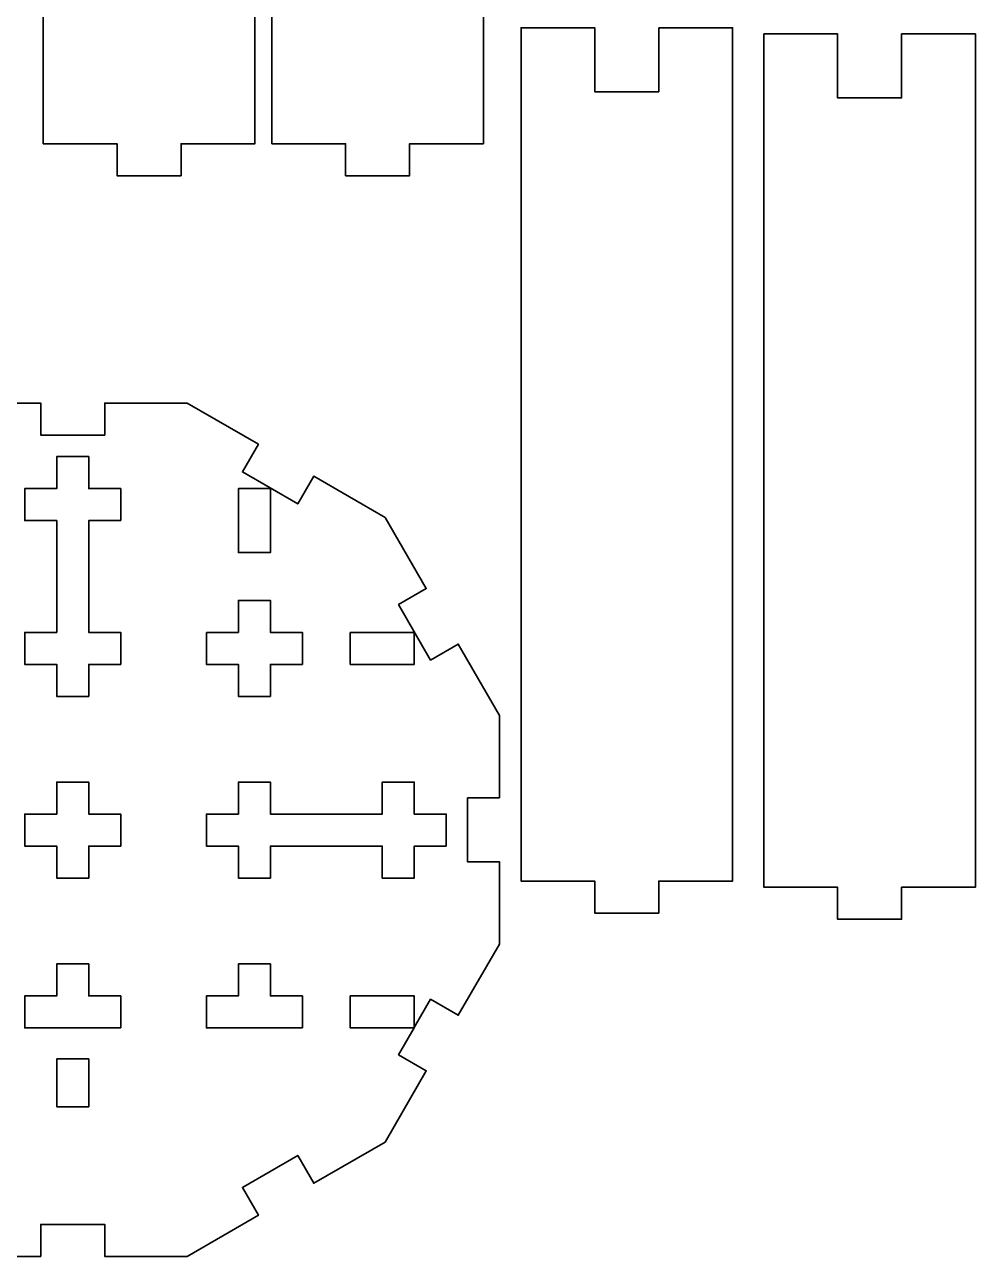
# Model space of a CAD drawing. Header units: centimetres. Extents: x -25 to 22.7, y -14.3 to 15.
# Drawn here: x 4.69 to 13.6, y -14.35 to -2.8 of the extents above; entities that cross this region are included whole.
import ezdxf

# ---------------------------------------------------------------- set-up
doc = ezdxf.new("R2010")
doc.units = ezdxf.units.CM
doc.header["$MEASUREMENT"] = 0
doc.layers.add('Layer 1', color=7, linetype='Continuous')

msp = doc.modelspace()

# ---------------------------------------------------------------- linework, layer by layer
at = {"layer": 'Layer 1', "color": 250, "lineweight": 35}
for points, knots in [([(4.86451, 4.08342), (4.86451, 4.08342), (4.86451, -3.91657), (4.86451, -3.91657), (4.86451, -3.91657), (4.86451, -3.91657), (5.55602, -3.91657), (5.55602, -3.91657), (5.55602, -3.91657), (5.55602, -3.91657), (5.55602, -4.21657), (5.55602, -4.21657), (5.55602, -4.21657), (5.55602, -4.21657), (6.15602, -4.21657), (6.15602, -4.21657), (6.15602, -4.21657), (6.15602, -4.21657), (6.15602, -3.91657), (6.15602, -3.91657), (6.15602, -3.91657), (6.15602, -3.91657), (6.84751, -3.91657), (6.84751, -3.91657), (6.84751, -3.91657), (6.84751, -3.91657), (6.84751, 4.08342), (6.84751, 4.08342)], [0, 0, 0, 0, 0.125, 0.125, 0.125, 0.125, 0.25, 0.25, 0.25, 0.25, 0.375, 0.375, 0.375, 0.375, 0.5, 0.5, 0.5, 0.5, 0.625, 0.625, 0.625, 0.625, 0.75, 0.75, 0.75, 0.75, 1, 1, 1, 1]), ([(7.00695, 4.08342), (7.00695, 4.08342), (7.00695, -3.91657), (7.00695, -3.91657), (7.00695, -3.91657), (7.00695, -3.91657), (7.69845, -3.91657), (7.69845, -3.91657), (7.69845, -3.91657), (7.69845, -3.91657), (7.69845, -4.21657), (7.69845, -4.21657), (7.69845, -4.21657), (7.69845, -4.21657), (8.29845, -4.21657), (8.29845, -4.21657), (8.29845, -4.21657), (8.29845, -4.21657), (8.29845, -3.91657), (8.29845, -3.91657), (8.29845, -3.91657), (8.29845, -3.91657), (8.98995, -3.91657), (8.98995, -3.91657), (8.98995, -3.91657), (8.98995, -3.91657), (8.98995, 4.08342), (8.98995, 4.08342)], [0, 0, 0, 0, 0.125, 0.125, 0.125, 0.125, 0.25, 0.25, 0.25, 0.25, 0.375, 0.375, 0.375, 0.375, 0.5, 0.5, 0.5, 0.5, 0.625, 0.625, 0.625, 0.625, 0.75, 0.75, 0.75, 0.75, 1, 1, 1, 1]), ([(10.63487, -2.82991), (10.63487, -2.82991), (10.63487, -3.42991), (10.63487, -3.42991), (10.63487, -3.42991), (10.63487, -3.42991), (10.03487, -3.42991), (10.03487, -3.42991), (10.03487, -3.42991), (10.03487, -3.42991), (10.03487, -2.82991), (10.03487, -2.82991), (10.03487, -2.82991), (10.03487, -2.82991), (9.34337, -2.82991), (9.34337, -2.82991), (9.34337, -2.82991), (9.34337, -2.82991), (9.34337, -10.82991), (9.34337, -10.82991), (9.34337, -10.82991), (9.34337, -10.82991), (10.03487, -10.82991), (10.03487, -10.82991), (10.03487, -10.82991), (10.03487, -10.82991), (10.03487, -11.1299), (10.03487, -11.1299), (10.03487, -11.1299), (10.03487, -11.1299), (10.63487, -11.1299), (10.63487, -11.1299), (10.63487, -11.1299), (10.63487, -11.1299), (10.63487, -10.82991), (10.63487, -10.82991), (10.63487, -10.82991), (10.63487, -10.82991), (11.32637, -10.82991), (11.32637, -10.82991), (11.32637, -10.82991), (11.32637, -10.82991), (11.32637, -2.82991), (11.32637, -2.82991), (11.32637, -2.82991), (11.32637, -2.82991), (10.63487, -2.82991), (10.63487, -2.82991)], [0, 0, 0, 0, 0.07692308, 0.07692308, 0.07692308, 0.07692308, 0.15384615, 0.15384615, 0.15384615, 0.15384615, 0.23076923, 0.23076923, 0.23076923, 0.23076923, 0.30769231, 0.30769231, 0.30769231, 0.30769231, 0.38461538, 0.38461538, 0.38461538, 0.38461538, 0.46153846, 0.46153846, 0.46153846, 0.46153846, 0.53846154, 0.53846154, 0.53846154, 0.53846154, 0.61538462, 0.61538462, 0.61538462, 0.61538462, 0.69230769, 0.69230769, 0.69230769, 0.69230769, 0.76923077, 0.76923077, 0.76923077, 0.76923077, 0.84615385, 0.84615385, 0.84615385, 0.84615385, 1, 1, 1, 1]), ([(12.91124, -2.88738), (12.91124, -2.88738), (12.91124, -3.48738), (12.91124, -3.48738), (12.91124, -3.48738), (12.91124, -3.48738), (12.31124, -3.48738), (12.31124, -3.48738), (12.31124, -3.48738), (12.31124, -3.48738), (12.31124, -2.88738), (12.31124, -2.88738), (12.31124, -2.88738), (12.31124, -2.88738), (11.61974, -2.88738), (11.61974, -2.88738), (11.61974, -2.88738), (11.61974, -2.88738), (11.61974, -10.88738), (11.61974, -10.88738), (11.61974, -10.88738), (11.61974, -10.88738), (12.31124, -10.88738), (12.31124, -10.88738), (12.31124, -10.88738), (12.31124, -10.88738), (12.31124, -11.18738), (12.31124, -11.18738), (12.31124, -11.18738), (12.31124, -11.18738), (12.91125, -11.18738), (12.91125, -11.18738), (12.91125, -11.18738), (12.91125, -11.18738), (12.91125, -10.88738), (12.91125, -10.88738), (12.91125, -10.88738), (12.91125, -10.88738), (13.60275, -10.88738), (13.60275, -10.88738), (13.60275, -10.88738), (13.60275, -10.88738), (13.60275, -2.88738), (13.60275, -2.88738), (13.60275, -2.88738), (13.60275, -2.88738), (12.91124, -2.88738), (12.91124, -2.88738)], [0, 0, 0, 0, 0.07692308, 0.07692308, 0.07692308, 0.07692308, 0.15384615, 0.15384615, 0.15384615, 0.15384615, 0.23076923, 0.23076923, 0.23076923, 0.23076923, 0.30769231, 0.30769231, 0.30769231, 0.30769231, 0.38461538, 0.38461538, 0.38461538, 0.38461538, 0.46153846, 0.46153846, 0.46153846, 0.46153846, 0.53846154, 0.53846154, 0.53846154, 0.53846154, 0.61538462, 0.61538462, 0.61538462, 0.61538462, 0.69230769, 0.69230769, 0.69230769, 0.69230769, 0.76923077, 0.76923077, 0.76923077, 0.76923077, 0.84615385, 0.84615385, 0.84615385, 0.84615385, 1, 1, 1, 1]), ([(8.84035, -10.04744), (8.84035, -10.04744), (9.14035, -10.04744), (9.14035, -10.04744), (9.14035, -10.04744), (9.14035, -10.04744), (9.14035, -9.27564), (9.14035, -9.27564), (9.14035, -9.27564), (9.14035, -9.27564), (8.75445, -8.60725), (8.75445, -8.60725), (8.75445, -8.60725), (8.75445, -8.60725), (8.49464, -8.75725), (8.49464, -8.75725), (8.49464, -8.75725), (8.49464, -8.75725), (8.19465, -8.23763), (8.19465, -8.23763), (8.19465, -8.23763), (8.19465, -8.23763), (8.45444, -8.08763), (8.45444, -8.08763), (8.45444, -8.08763), (8.45444, -8.08763), (8.06856, -7.41924), (8.06856, -7.41924), (8.06856, -7.41924), (8.06856, -7.41924), (7.40015, -7.03334), (7.40015, -7.03334), (7.40015, -7.03334), (7.40015, -7.03334), (7.25016, -7.29314), (7.25016, -7.29314), (7.25016, -7.29314), (7.25016, -7.29314), (6.73054, -6.99314), (6.73054, -6.99314), (6.73054, -6.99314), (6.73054, -6.99314), (6.88054, -6.73334), (6.88054, -6.73334), (6.88054, -6.73334), (6.88054, -6.73334), (6.21215, -6.34744), (6.21215, -6.34744), (6.21215, -6.34744), (6.21215, -6.34744), (5.44035, -6.34744), (5.44035, -6.34744), (5.44035, -6.34744), (5.44035, -6.34744), (5.44035, -6.64744), (5.44035, -6.64744), (5.44035, -6.64744), (5.44035, -6.64744), (4.84035, -6.64744), (4.84035, -6.64744), (4.84035, -6.64744), (4.84035, -6.64744), (4.84035, -6.34744), (4.84035, -6.34744), (4.84035, -6.34744), (4.84035, -6.34744), (4.06855, -6.34744), (4.06855, -6.34744), (4.06855, -6.34744), (4.06855, -6.34744), (3.40016, -6.73334), (3.40016, -6.73334), (3.40016, -6.73334), (3.40016, -6.73334), (3.55016, -6.99314), (3.55016, -6.99314), (3.55016, -6.99314), (3.55016, -6.99314), (3.03054, -7.29314), (3.03054, -7.29314), (3.03054, -7.29314), (3.03054, -7.29314), (2.88054, -7.03334), (2.88054, -7.03334), (2.88054, -7.03334), (2.88054, -7.03334), (2.21215, -7.41924), (2.21215, -7.41924), (2.21215, -7.41924), (2.21215, -7.41924), (1.82625, -8.08763), (1.82625, -8.08763), (1.82625, -8.08763), (1.82625, -8.08763), (2.08605, -8.23763), (2.08605, -8.23763), (2.08605, -8.23763), (2.08605, -8.23763), (1.78606, -8.75725), (1.78606, -8.75725), (1.78606, -8.75725), (1.78606, -8.75725), (1.52625, -8.60725), (1.52625, -8.60725), (1.52625, -8.60725), (1.52625, -8.60725), (1.14035, -9.27564), (1.14035, -9.27564), (1.14035, -9.27564), (1.14035, -9.27564), (1.14035, -10.04744), (1.14035, -10.04744), (1.14035, -10.04744), (1.14035, -10.04744), (1.44035, -10.04744), (1.44035, -10.04744), (1.44035, -10.04744), (1.44035, -10.04744), (1.44035, -10.34744), (1.44035, -10.34744), (1.44035, -10.34744), (1.44035, -10.34744), (1.44035, -10.64744), (1.44035, -10.64744), (1.44035, -10.64744), (1.44035, -10.64744), (1.14035, -10.64744), (1.14035, -10.64744), (1.14035, -10.64744), (1.14035, -10.64744), (1.14035, -11.41924), (1.14035, -11.41924), (1.14035, -11.41924), (1.14035, -11.41924), (1.52625, -12.08763), (1.52625, -12.08763), (1.52625, -12.08763), (1.52625, -12.08763), (1.78606, -11.93763), (1.78606, -11.93763), (1.78606, -11.93763), (1.78606, -11.93763), (1.93827, -12.20127), (1.93827, -12.20127), (1.93827, -12.20127), (1.93827, -12.20127), (1.93827, -11.90567), (1.93827, -11.90567), (1.93827, -11.90567), (1.93827, -11.90567), (2.23825, -11.90567), (2.23825, -11.90567), (2.23825, -11.90567), (2.23825, -11.90567), (2.23826, -11.90567), (2.23826, -11.90567), (2.23826, -11.90567), (2.23826, -11.90567), (2.53825, -11.90567), (2.53825, -11.90567), (2.53825, -11.90567), (2.53825, -11.90567), (2.53825, -12.20567), (2.53825, -12.20567), (2.53825, -12.20567), (2.53825, -12.20567), (2.23825, -12.20567), (2.23825, -12.20567), (2.23825, -12.20567), (2.23825, -12.20567), (1.94081, -12.20567), (1.94081, -12.20567), (1.94081, -12.20567), (1.94081, -12.20567), (2.08605, -12.45725), (2.08605, -12.45725), (2.08605, -12.45725), (2.08605, -12.45725), (1.82625, -12.60725), (1.82625, -12.60725), (1.82625, -12.60725), (1.82625, -12.60725), (2.21215, -13.27564), (2.21215, -13.27564), (2.21215, -13.27564), (2.21215, -13.27564), (2.88054, -13.66154), (2.88054, -13.66154), (2.88054, -13.66154), (2.88054, -13.66154), (3.03054, -13.40174), (3.03054, -13.40174), (3.03054, -13.40174), (3.03054, -13.40174), (3.55016, -13.70174), (3.55016, -13.70174), (3.55016, -13.70174), (3.55016, -13.70174), (3.40016, -13.96154), (3.40016, -13.96154), (3.40016, -13.96154), (3.40016, -13.96154), (4.06855, -14.34744), (4.06855, -14.34744), (4.06855, -14.34744), (4.06855, -14.34744), (4.84035, -14.34744), (4.84035, -14.34744), (4.84035, -14.34744), (4.84035, -14.34744), (4.84035, -14.04744), (4.84035, -14.04744), (4.84035, -14.04744), (4.84035, -14.04744), (5.44035, -14.04744), (5.44035, -14.04744), (5.44035, -14.04744), (5.44035, -14.04744), (5.44035, -14.34744), (5.44035, -14.34744), (5.44035, -14.34744), (5.44035, -14.34744), (6.21215, -14.34744), (6.21215, -14.34744), (6.21215, -14.34744), (6.21215, -14.34744), (6.88054, -13.96154), (6.88054, -13.96154), (6.88054, -13.96154), (6.88054, -13.96154), (6.73054, -13.70174), (6.73054, -13.70174), (6.73054, -13.70174), (6.73054, -13.70174), (7.25016, -13.40174), (7.25016, -13.40174), (7.25016, -13.40174), (7.25016, -13.40174), (7.40015, -13.66154), (7.40015, -13.66154), (7.40015, -13.66154), (7.40015, -13.66154), (8.06856, -13.27564), (8.06856, -13.27564), (8.06856, -13.27564), (8.06856, -13.27564), (8.45444, -12.60725), (8.45444, -12.60725), (8.45444, -12.60725), (8.45444, -12.60725), (8.19465, -12.45725), (8.19465, -12.45725), (8.19465, -12.45725), (8.19465, -12.45725), (8.33989, -12.20567), (8.33989, -12.20567), (8.33989, -12.20567), (8.33989, -12.20567), (8.04245, -12.20567), (8.04245, -12.20567), (8.04245, -12.20567), (8.04245, -12.20567), (7.74245, -12.20567), (7.74245, -12.20567), (7.74245, -12.20567), (7.74245, -12.20567), (7.74245, -11.90567), (7.74245, -11.90567), (7.74245, -11.90567), (7.74245, -11.90567), (8.04244, -11.90567), (8.04244, -11.90567), (8.04244, -11.90567), (8.04244, -11.90567), (8.04245, -11.90567), (8.04245, -11.90567), (8.04245, -11.90567), (8.04245, -11.90567), (8.34243, -11.90567), (8.34243, -11.90567), (8.34243, -11.90567), (8.34243, -11.90567), (8.34243, -12.20127), (8.34243, -12.20127), (8.34243, -12.20127), (8.34243, -12.20127), (8.49464, -11.93763), (8.49464, -11.93763), (8.49464, -11.93763), (8.49464, -11.93763), (8.75445, -12.08763), (8.75445, -12.08763), (8.75445, -12.08763), (8.75445, -12.08763), (9.14035, -11.41924), (9.14035, -11.41924), (9.14035, -11.41924), (9.14035, -11.41924), (9.14035, -10.64744), (9.14035, -10.64744), (9.14035, -10.64744), (9.14035, -10.64744), (8.84035, -10.64744), (8.84035, -10.64744), (8.84035, -10.64744), (8.84035, -10.64744), (8.84035, -10.34744), (8.84035, -10.34744), (8.84035, -10.34744), (8.84035, -10.34744), (8.84035, -10.04744), (8.84035, -10.04744)], [0, 0, 0, 0, 0.01265823, 0.01265823, 0.01265823, 0.01265823, 0.02531646, 0.02531646, 0.02531646, 0.02531646, 0.03797468, 0.03797468, 0.03797468, 0.03797468, 0.05063291, 0.05063291, 0.05063291, 0.05063291, 0.06329114, 0.06329114, 0.06329114, 0.06329114, 0.07594937, 0.07594937, 0.07594937, 0.07594937, 0.08860759, 0.08860759, 0.08860759, 0.08860759, 0.10126582, 0.10126582, 0.10126582, 0.10126582, 0.11392405, 0.11392405, 0.11392405, 0.11392405, 0.12658228, 0.12658228, 0.12658228, 0.12658228, 0.13924051, 0.13924051, 0.13924051, 0.13924051, 0.15189873, 0.15189873, 0.15189873, 0.15189873, 0.16455696, 0.16455696, 0.16455696, 0.16455696, 0.17721519, 0.17721519, 0.17721519, 0.17721519, 0.18987342, 0.18987342, 0.18987342, 0.18987342, 0.20253165, 0.20253165, 0.20253165, 0.20253165, 0.21518987, 0.21518987, 0.21518987, 0.21518987, 0.2278481, 0.2278481, 0.2278481, 0.2278481, 0.24050633, 0.24050633, 0.24050633, 0.24050633, 0.25316456, 0.25316456, 0.25316456, 0.25316456, 0.26582278, 0.26582278, 0.26582278, 0.26582278, 0.27848101, 0.27848101, 0.27848101, 0.27848101, 0.29113924, 0.29113924, 0.29113924, 0.29113924, 0.30379747, 0.30379747, 0.30379747, 0.30379747, 0.3164557, 0.3164557, 0.3164557, 0.3164557, 0.32911392, 0.32911392, 0.32911392, 0.32911392, 0.34177215, 0.34177215, 0.34177215, 0.34177215, 0.35443038, 0.35443038, 0.35443038, 0.35443038, 0.36708861, 0.36708861, 0.36708861, 0.36708861, 0.37974684, 0.37974684, 0.37974684, 0.37974684, 0.39240506, 0.39240506, 0.39240506, 0.39240506, 0.40506329, 0.40506329, 0.40506329, 0.40506329, 0.41772152, 0.41772152, 0.41772152, 0.41772152, 0.43037975, 0.43037975, 0.43037975, 0.43037975, 0.44303797, 0.44303797, 0.44303797, 0.44303797, 0.4556962, 0.4556962, 0.4556962, 0.4556962, 0.46835443, 0.46835443, 0.46835443, 0.46835443, 0.48101266, 0.48101266, 0.48101266, 0.48101266, 0.49367089, 0.49367089, 0.49367089, 0.49367089, 0.50632911, 0.50632911, 0.50632911, 0.50632911, 0.51898734, 0.51898734, 0.51898734, 0.51898734, 0.53164557, 0.53164557, 0.53164557, 0.53164557, 0.5443038, 0.5443038, 0.5443038, 0.5443038, 0.55696203, 0.55696203, 0.55696203, 0.55696203, 0.56962025, 0.56962025, 0.56962025, 0.56962025, 0.58227848, 0.58227848, 0.58227848, 0.58227848, 0.59493671, 0.59493671, 0.59493671, 0.59493671, 0.60759494, 0.60759494, 0.60759494, 0.60759494, 0.62025316, 0.62025316, 0.62025316, 0.62025316, 0.63291139, 0.63291139, 0.63291139, 0.63291139, 0.64556962, 0.64556962, 0.64556962, 0.64556962, 0.65822785, 0.65822785, 0.65822785, 0.65822785, 0.67088608, 0.67088608, 0.67088608, 0.67088608, 0.6835443, 0.6835443, 0.6835443, 0.6835443, 0.69620253, 0.69620253, 0.69620253, 0.69620253, 0.70886076, 0.70886076, 0.70886076, 0.70886076, 0.72151899, 0.72151899, 0.72151899, 0.72151899, 0.73417722, 0.73417722, 0.73417722, 0.73417722, 0.74683544, 0.74683544, 0.74683544, 0.74683544, 0.75949367, 0.75949367, 0.75949367, 0.75949367, 0.7721519, 0.7721519, 0.7721519, 0.7721519, 0.78481013, 0.78481013, 0.78481013, 0.78481013, 0.79746835, 0.79746835, 0.79746835, 0.79746835, 0.81012658, 0.81012658, 0.81012658, 0.81012658, 0.82278481, 0.82278481, 0.82278481, 0.82278481, 0.83544304, 0.83544304, 0.83544304, 0.83544304, 0.84810127, 0.84810127, 0.84810127, 0.84810127, 0.86075949, 0.86075949, 0.86075949, 0.86075949, 0.87341772, 0.87341772, 0.87341772, 0.87341772, 0.88607595, 0.88607595, 0.88607595, 0.88607595, 0.89873418, 0.89873418, 0.89873418, 0.89873418, 0.91139241, 0.91139241, 0.91139241, 0.91139241, 0.92405063, 0.92405063, 0.92405063, 0.92405063, 0.93670886, 0.93670886, 0.93670886, 0.93670886, 0.94936709, 0.94936709, 0.94936709, 0.94936709, 0.96202532, 0.96202532, 0.96202532, 0.96202532, 0.97468354, 0.97468354, 0.97468354, 0.97468354, 1, 1, 1, 1]), ([(5.59035, -7.44976), (5.59035, -7.44976), (5.29035, -7.44976), (5.29035, -7.44976), (5.29035, -7.44976), (5.29035, -7.44976), (5.29035, -7.74975), (5.29035, -7.74975), (5.29035, -7.74975), (5.29035, -7.74975), (5.29035, -8.19803), (5.29035, -8.19803), (5.29035, -8.19803), (5.29035, -8.19803), (5.29035, -8.49803), (5.29035, -8.49803), (5.29035, -8.49803), (5.29035, -8.49803), (5.59035, -8.49803), (5.59035, -8.49803), (5.59035, -8.49803), (5.59035, -8.49803), (5.59035, -8.79803), (5.59035, -8.79803), (5.59035, -8.79803), (5.59035, -8.79803), (5.29035, -8.79803), (5.29035, -8.79803), (5.29035, -8.79803), (5.29035, -8.79803), (5.29035, -9.09803), (5.29035, -9.09803), (5.29035, -9.09803), (5.29035, -9.09803), (4.99035, -9.09803), (4.99035, -9.09803), (4.99035, -9.09803), (4.99035, -9.09803), (4.99035, -8.79803), (4.99035, -8.79803), (4.99035, -8.79803), (4.99035, -8.79803), (4.69035, -8.79803), (4.69035, -8.79803), (4.69035, -8.79803), (4.69035, -8.79803), (4.69035, -8.49803), (4.69035, -8.49803), (4.69035, -8.49803), (4.69035, -8.49803), (4.99035, -8.49803), (4.99035, -8.49803), (4.99035, -8.49803), (4.99035, -8.49803), (4.99035, -8.19803), (4.99035, -8.19803), (4.99035, -8.19803), (4.99035, -8.19803), (4.99035, -7.74975), (4.99035, -7.74975), (4.99035, -7.74975), (4.99035, -7.74975), (4.99035, -7.44976), (4.99035, -7.44976), (4.99035, -7.44976), (4.99035, -7.44976), (4.69035, -7.44976), (4.69035, -7.44976), (4.69035, -7.44976), (4.69035, -7.44976), (4.69035, -7.14976), (4.69035, -7.14976), (4.69035, -7.14976), (4.69035, -7.14976), (4.99035, -7.14976), (4.99035, -7.14976), (4.99035, -7.14976), (4.99035, -7.14976), (4.99035, -6.84975), (4.99035, -6.84975), (4.99035, -6.84975), (4.99035, -6.84975), (5.29035, -6.84975), (5.29035, -6.84975), (5.29035, -6.84975), (5.29035, -6.84975), (5.29035, -7.14976), (5.29035, -7.14976), (5.29035, -7.14976), (5.29035, -7.14976), (5.59035, -7.14976), (5.59035, -7.14976), (5.59035, -7.14976), (5.59035, -7.14976), (5.59035, -7.44976), (5.59035, -7.44976)], [0, 0, 0, 0, 0.04, 0.04, 0.04, 0.04, 0.08, 0.08, 0.08, 0.08, 0.12, 0.12, 0.12, 0.12, 0.16, 0.16, 0.16, 0.16, 0.2, 0.2, 0.2, 0.2, 0.24, 0.24, 0.24, 0.24, 0.28, 0.28, 0.28, 0.28, 0.32, 0.32, 0.32, 0.32, 0.36, 0.36, 0.36, 0.36, 0.4, 0.4, 0.4, 0.4, 0.44, 0.44, 0.44, 0.44, 0.48, 0.48, 0.48, 0.48, 0.52, 0.52, 0.52, 0.52, 0.56, 0.56, 0.56, 0.56, 0.6, 0.6, 0.6, 0.6, 0.64, 0.64, 0.64, 0.64, 0.68, 0.68, 0.68, 0.68, 0.72, 0.72, 0.72, 0.72, 0.76, 0.76, 0.76, 0.76, 0.8, 0.8, 0.8, 0.8, 0.84, 0.84, 0.84, 0.84, 0.88, 0.88, 0.88, 0.88, 0.92, 0.92, 0.92, 0.92, 1, 1, 1, 1]), ([(6.69417, -7.44975), (6.69417, -7.44975), (6.69417, -7.14976), (6.69417, -7.14976), (6.69417, -7.14976), (6.69417, -7.14976), (6.99417, -7.14976), (6.99417, -7.14976), (6.99417, -7.14976), (6.99417, -7.14976), (6.99417, -7.44975), (6.99417, -7.44975), (6.99417, -7.44975), (6.99417, -7.44975), (6.99417, -7.44976), (6.99417, -7.44976), (6.99417, -7.44976), (6.99417, -7.44976), (6.99417, -7.74975), (6.99417, -7.74975), (6.99417, -7.74975), (6.99417, -7.74975), (6.69417, -7.74975), (6.69417, -7.74975), (6.69417, -7.74975), (6.69417, -7.74975), (6.69417, -7.44975), (6.69417, -7.44975)], [0, 0, 0, 0, 0.125, 0.125, 0.125, 0.125, 0.25, 0.25, 0.25, 0.25, 0.375, 0.375, 0.375, 0.375, 0.5, 0.5, 0.5, 0.5, 0.625, 0.625, 0.625, 0.625, 0.75, 0.75, 0.75, 0.75, 1, 1, 1, 1]), ([(6.39417, -8.49803), (6.39417, -8.49803), (6.69417, -8.49803), (6.69417, -8.49803), (6.69417, -8.49803), (6.69417, -8.49803), (6.69417, -8.19803), (6.69417, -8.19803), (6.69417, -8.19803), (6.69417, -8.19803), (6.99417, -8.19803), (6.99417, -8.19803), (6.99417, -8.19803), (6.99417, -8.19803), (6.99417, -8.49803), (6.99417, -8.49803), (6.99417, -8.49803), (6.99417, -8.49803), (7.29417, -8.49803), (7.29417, -8.49803), (7.29417, -8.49803), (7.29417, -8.49803), (7.29417, -8.79803), (7.29417, -8.79803), (7.29417, -8.79803), (7.29417, -8.79803), (6.99417, -8.79803), (6.99417, -8.79803), (6.99417, -8.79803), (6.99417, -8.79803), (6.99417, -9.09803), (6.99417, -9.09803), (6.99417, -9.09803), (6.99417, -9.09803), (6.69417, -9.09803), (6.69417, -9.09803), (6.69417, -9.09803), (6.69417, -9.09803), (6.69417, -8.79803), (6.69417, -8.79803), (6.69417, -8.79803), (6.69417, -8.79803), (6.39417, -8.79803), (6.39417, -8.79803), (6.39417, -8.79803), (6.39417, -8.79803), (6.39417, -8.49803), (6.39417, -8.49803)], [0, 0, 0, 0, 0.07692308, 0.07692308, 0.07692308, 0.07692308, 0.15384615, 0.15384615, 0.15384615, 0.15384615, 0.23076923, 0.23076923, 0.23076923, 0.23076923, 0.30769231, 0.30769231, 0.30769231, 0.30769231, 0.38461538, 0.38461538, 0.38461538, 0.38461538, 0.46153846, 0.46153846, 0.46153846, 0.46153846, 0.53846154, 0.53846154, 0.53846154, 0.53846154, 0.61538462, 0.61538462, 0.61538462, 0.61538462, 0.69230769, 0.69230769, 0.69230769, 0.69230769, 0.76923077, 0.76923077, 0.76923077, 0.76923077, 0.84615385, 0.84615385, 0.84615385, 0.84615385, 1, 1, 1, 1]), ([(7.74245, -8.49803), (7.74245, -8.49803), (8.04245, -8.49803), (8.04245, -8.49803), (8.04245, -8.49803), (8.04245, -8.49803), (8.34243, -8.49803), (8.34243, -8.49803), (8.34243, -8.49803), (8.34243, -8.49803), (8.34243, -8.79803), (8.34243, -8.79803), (8.34243, -8.79803), (8.34243, -8.79803), (8.04245, -8.79803), (8.04245, -8.79803), (8.04245, -8.79803), (8.04245, -8.79803), (7.74245, -8.79803), (7.74245, -8.79803), (7.74245, -8.79803), (7.74245, -8.79803), (7.74245, -8.49803), (7.74245, -8.49803)], [0, 0, 0, 0, 0.14285714, 0.14285714, 0.14285714, 0.14285714, 0.28571429, 0.28571429, 0.28571429, 0.28571429, 0.42857143, 0.42857143, 0.42857143, 0.42857143, 0.57142857, 0.57142857, 0.57142857, 0.57142857, 0.71428571, 0.71428571, 0.71428571, 0.71428571, 1, 1, 1, 1]), ([(5.59035, -10.50185), (5.59035, -10.50185), (5.29035, -10.50185), (5.29035, -10.50185), (5.29035, -10.50185), (5.29035, -10.50185), (5.29035, -10.80185), (5.29035, -10.80185), (5.29035, -10.80185), (5.29035, -10.80185), (4.99035, -10.80185), (4.99035, -10.80185), (4.99035, -10.80185), (4.99035, -10.80185), (4.99035, -10.50185), (4.99035, -10.50185), (4.99035, -10.50185), (4.99035, -10.50185), (4.69035, -10.50185), (4.69035, -10.50185), (4.69035, -10.50185), (4.69035, -10.50185), (4.69035, -10.20185), (4.69035, -10.20185), (4.69035, -10.20185), (4.69035, -10.20185), (4.99035, -10.20185), (4.99035, -10.20185), (4.99035, -10.20185), (4.99035, -10.20185), (4.99035, -9.90185), (4.99035, -9.90185), (4.99035, -9.90185), (4.99035, -9.90185), (5.29035, -9.90185), (5.29035, -9.90185), (5.29035, -9.90185), (5.29035, -9.90185), (5.29035, -10.20185), (5.29035, -10.20185), (5.29035, -10.20185), (5.29035, -10.20185), (5.59035, -10.20185), (5.59035, -10.20185), (5.59035, -10.20185), (5.59035, -10.20185), (5.59035, -10.50185), (5.59035, -10.50185)], [0, 0, 0, 0, 0.07692308, 0.07692308, 0.07692308, 0.07692308, 0.15384615, 0.15384615, 0.15384615, 0.15384615, 0.23076923, 0.23076923, 0.23076923, 0.23076923, 0.30769231, 0.30769231, 0.30769231, 0.30769231, 0.38461538, 0.38461538, 0.38461538, 0.38461538, 0.46153846, 0.46153846, 0.46153846, 0.46153846, 0.53846154, 0.53846154, 0.53846154, 0.53846154, 0.61538462, 0.61538462, 0.61538462, 0.61538462, 0.69230769, 0.69230769, 0.69230769, 0.69230769, 0.76923077, 0.76923077, 0.76923077, 0.76923077, 0.84615385, 0.84615385, 0.84615385, 0.84615385, 1, 1, 1, 1]), ([(8.64245, -10.50185), (8.64245, -10.50185), (8.34243, -10.50185), (8.34243, -10.50185), (8.34243, -10.50185), (8.34243, -10.50185), (8.34243, -10.80185), (8.34243, -10.80185), (8.34243, -10.80185), (8.34243, -10.80185), (8.04244, -10.80185), (8.04244, -10.80185), (8.04244, -10.80185), (8.04244, -10.80185), (8.04244, -10.50185), (8.04244, -10.50185), (8.04244, -10.50185), (8.04244, -10.50185), (7.74245, -10.50185), (7.74245, -10.50185), (7.74245, -10.50185), (7.74245, -10.50185), (7.29417, -10.50185), (7.29417, -10.50185), (7.29417, -10.50185), (7.29417, -10.50185), (6.99417, -10.50185), (6.99417, -10.50185), (6.99417, -10.50185), (6.99417, -10.50185), (6.99417, -10.80185), (6.99417, -10.80185), (6.99417, -10.80185), (6.99417, -10.80185), (6.69417, -10.80185), (6.69417, -10.80185), (6.69417, -10.80185), (6.69417, -10.80185), (6.69417, -10.50185), (6.69417, -10.50185), (6.69417, -10.50185), (6.69417, -10.50185), (6.39417, -10.50185), (6.39417, -10.50185), (6.39417, -10.50185), (6.39417, -10.50185), (6.39417, -10.20185), (6.39417, -10.20185), (6.39417, -10.20185), (6.39417, -10.20185), (6.69417, -10.20185), (6.69417, -10.20185), (6.69417, -10.20185), (6.69417, -10.20185), (6.69417, -9.90185), (6.69417, -9.90185), (6.69417, -9.90185), (6.69417, -9.90185), (6.99417, -9.90185), (6.99417, -9.90185), (6.99417, -9.90185), (6.99417, -9.90185), (6.99417, -10.20185), (6.99417, -10.20185), (6.99417, -10.20185), (6.99417, -10.20185), (7.29417, -10.20185), (7.29417, -10.20185), (7.29417, -10.20185), (7.29417, -10.20185), (7.74245, -10.20185), (7.74245, -10.20185), (7.74245, -10.20185), (7.74245, -10.20185), (8.04244, -10.20185), (8.04244, -10.20185), (8.04244, -10.20185), (8.04244, -10.20185), (8.04244, -9.90185), (8.04244, -9.90185), (8.04244, -9.90185), (8.04244, -9.90185), (8.34243, -9.90185), (8.34243, -9.90185), (8.34243, -9.90185), (8.34243, -9.90185), (8.34243, -10.20185), (8.34243, -10.20185), (8.34243, -10.20185), (8.34243, -10.20185), (8.64245, -10.20185), (8.64245, -10.20185), (8.64245, -10.20185), (8.64245, -10.20185), (8.64245, -10.50185), (8.64245, -10.50185)], [0, 0, 0, 0, 0.04, 0.04, 0.04, 0.04, 0.08, 0.08, 0.08, 0.08, 0.12, 0.12, 0.12, 0.12, 0.16, 0.16, 0.16, 0.16, 0.2, 0.2, 0.2, 0.2, 0.24, 0.24, 0.24, 0.24, 0.28, 0.28, 0.28, 0.28, 0.32, 0.32, 0.32, 0.32, 0.36, 0.36, 0.36, 0.36, 0.4, 0.4, 0.4, 0.4, 0.44, 0.44, 0.44, 0.44, 0.48, 0.48, 0.48, 0.48, 0.52, 0.52, 0.52, 0.52, 0.56, 0.56, 0.56, 0.56, 0.6, 0.6, 0.6, 0.6, 0.64, 0.64, 0.64, 0.64, 0.68, 0.68, 0.68, 0.68, 0.72, 0.72, 0.72, 0.72, 0.76, 0.76, 0.76, 0.76, 0.8, 0.8, 0.8, 0.8, 0.84, 0.84, 0.84, 0.84, 0.88, 0.88, 0.88, 0.88, 0.92, 0.92, 0.92, 0.92, 1, 1, 1, 1]), ([(5.59035, -12.20567), (5.59035, -12.20567), (4.69035, -12.20567), (4.69035, -12.20567), (4.69035, -12.20567), (4.69035, -12.20567), (4.69035, -11.90567), (4.69035, -11.90567), (4.69035, -11.90567), (4.69035, -11.90567), (4.99035, -11.90567), (4.99035, -11.90567), (4.99035, -11.90567), (4.99035, -11.90567), (4.99035, -11.60567), (4.99035, -11.60567), (4.99035, -11.60567), (4.99035, -11.60567), (5.29035, -11.60567), (5.29035, -11.60567), (5.29035, -11.60567), (5.29035, -11.60567), (5.29035, -11.90567), (5.29035, -11.90567), (5.29035, -11.90567), (5.29035, -11.90567), (5.59035, -11.90567), (5.59035, -11.90567), (5.59035, -11.90567), (5.59035, -11.90567), (5.59035, -12.20567), (5.59035, -12.20567)], [0, 0, 0, 0, 0.11111111, 0.11111111, 0.11111111, 0.11111111, 0.22222222, 0.22222222, 0.22222222, 0.22222222, 0.33333333, 0.33333333, 0.33333333, 0.33333333, 0.44444444, 0.44444444, 0.44444444, 0.44444444, 0.55555556, 0.55555556, 0.55555556, 0.55555556, 0.66666667, 0.66666667, 0.66666667, 0.66666667, 0.77777778, 0.77777778, 0.77777778, 0.77777778, 1, 1, 1, 1]), ([(7.29417, -12.20567), (7.29417, -12.20567), (6.39417, -12.20567), (6.39417, -12.20567), (6.39417, -12.20567), (6.39417, -12.20567), (6.39417, -11.90567), (6.39417, -11.90567), (6.39417, -11.90567), (6.39417, -11.90567), (6.69417, -11.90567), (6.69417, -11.90567), (6.69417, -11.90567), (6.69417, -11.90567), (6.69417, -11.60567), (6.69417, -11.60567), (6.69417, -11.60567), (6.69417, -11.60567), (6.99417, -11.60567), (6.99417, -11.60567), (6.99417, -11.60567), (6.99417, -11.60567), (6.99417, -11.90567), (6.99417, -11.90567), (6.99417, -11.90567), (6.99417, -11.90567), (7.29417, -11.90567), (7.29417, -11.90567), (7.29417, -11.90567), (7.29417, -11.90567), (7.29417, -12.20567), (7.29417, -12.20567)], [0, 0, 0, 0, 0.11111111, 0.11111111, 0.11111111, 0.11111111, 0.22222222, 0.22222222, 0.22222222, 0.22222222, 0.33333333, 0.33333333, 0.33333333, 0.33333333, 0.44444444, 0.44444444, 0.44444444, 0.44444444, 0.55555556, 0.55555556, 0.55555556, 0.55555556, 0.66666667, 0.66666667, 0.66666667, 0.66666667, 0.77777778, 0.77777778, 0.77777778, 0.77777778, 1, 1, 1, 1]), ([(8.34243, -12.20567), (8.34243, -12.20567), (8.34243, -12.20127), (8.34243, -12.20127), (8.34243, -12.20127), (8.34243, -12.20127), (8.33989, -12.20567), (8.33989, -12.20567), (8.33989, -12.20567), (8.33989, -12.20567), (8.34243, -12.20567), (8.34243, -12.20567)], [0, 0, 0, 0, 0.25, 0.25, 0.25, 0.25, 0.5, 0.5, 0.5, 0.5, 1, 1, 1, 1]), ([(5.29035, -12.94463), (5.29035, -12.94463), (4.99035, -12.94463), (4.99035, -12.94463), (4.99035, -12.94463), (4.99035, -12.94463), (4.99035, -12.49634), (4.99035, -12.49634), (4.99035, -12.49634), (4.99035, -12.49634), (5.29035, -12.49634), (5.29035, -12.49634), (5.29035, -12.49634), (5.29035, -12.49634), (5.29035, -12.94463), (5.29035, -12.94463)], [0, 0, 0, 0, 0.2, 0.2, 0.2, 0.2, 0.4, 0.4, 0.4, 0.4, 0.6, 0.6, 0.6, 0.6, 1, 1, 1, 1])]:
    msp.add_open_spline(points, degree=3, knots=knots, dxfattribs=at)

doc.saveas('drawing.dxf')
